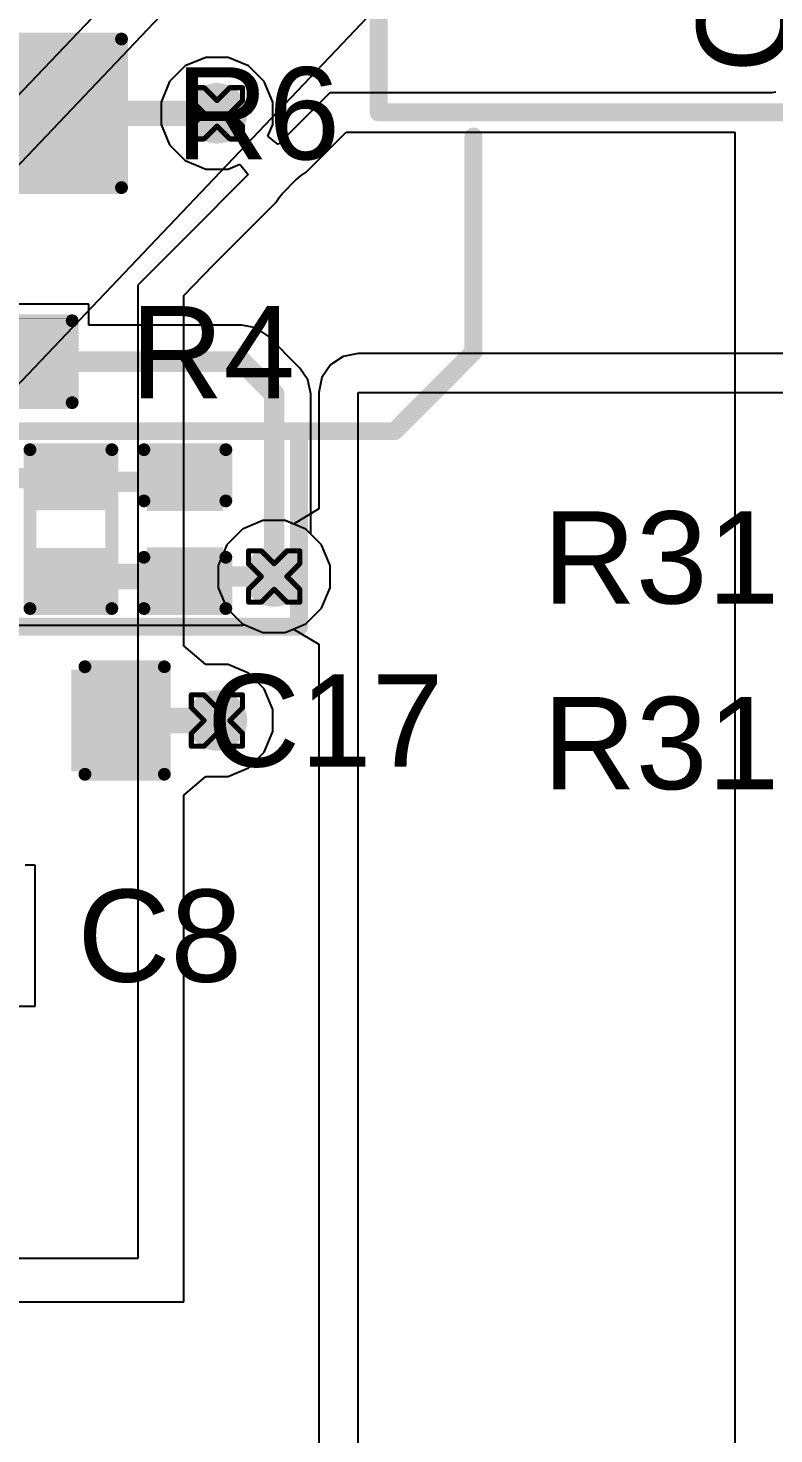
# Model space of a CAD drawing. Header units: inches. Extents: x -11 to 5379, y 0 to 5429.
# Drawn here: x 286.95 to 294.34, y 54.57 to 68.51 of the extents above; entities that cross this region are included whole.
import ezdxf

# ---------------------------------------------------------------- set-up
doc = ezdxf.new("R2010")
doc.units = ezdxf.units.IN
for name, color, linetype in [('Bottom Layer', 5, 'Continuous'), ('Drill Drawing', 1, 'Continuous'), ('GND', 16, 'Continuous'), ('PWR', 76, 'Continuous'), ('Top Layer', 1, 'Continuous'), ('Top Overlay', 2, 'Continuous'), ('Top Paste', 8, 'Continuous'), ('Top Solder', 216, 'Continuous'), ('Via Holes', 16, 'Continuous')]:
    doc.layers.add(name, color=color, linetype=linetype)
doc.styles.add('Arial', font='', dxfattribs={"height": 0.2})
doc.styles.get('Arial').set_extended_font_data('Arial')

# ---------------------------------------------------------------- blocks, each defined once
blk = doc.blocks.new('13_WQFN_HR__3_2__107')
at = {"layer": 'Top Solder'}
for p in [(-0.423, 1.047), (1.302, -1.253), (-0.423, -1.678)]:
    blk.add_line(p, (5365.845, -5095.971), dxfattribs=at)
blk = doc.blocks.new('RES_0805_112')
at = {"layer": 'Top Layer'}
for points in [[(-1.524, 0.635), (-0.508, 0.635), (-0.508, -0.635), (-1.524, -0.635)], [(0.508, 0.635), (1.524, 0.635), (1.524, -0.635), (0.508, -0.635)]]:
    blk.add_hatch(color=1, dxfattribs=at).paths.add_polyline_path(points)
at = {"layer": 'Top Paste'}
for points in [[(-1.524, 0.635), (-0.508, 0.635), (-0.508, -0.635), (-1.524, -0.635)], [(0.508, 0.635), (1.524, 0.635), (1.524, -0.635), (0.508, -0.635)]]:
    blk.add_hatch(color=8, dxfattribs=at).paths.add_polyline_path(points)
at = {"layer": 'Top Solder'}
for points in [[(-1.6256, 0.7366), (-0.4064, 0.7366), (-0.4064, -0.7366), (-1.6256, -0.7366)], [(0.4064, 0.7366), (1.6256, 0.7366), (1.6256, -0.7366), (0.4064, -0.7366)]]:
    blk.add_hatch(color=216, dxfattribs=at).paths.add_polyline_path(points)
at = {"layer": 'Top Overlay'}
for points in [[(1.6256, 0.7366, 0.127, 0.127, 0), (-1.6256, 0.7366, 0.127, 0.127, 0)], [(-1.6256, 0.7366, 0.127, 0.127, 0), (-1.6256, -0.7366, 0.127, 0.127, 0)], [(1.6256, 0.7366, 0.127, 0.127, 0), (1.6256, -0.7366, 0.127, 0.127, 0)], [(1.6256, -0.7366, 0.127, 0.127, 0), (-1.6256, -0.7366, 0.127, 0.127, 0)]]:
    blk.add_lwpolyline(points, format="xyseb", dxfattribs=at)
for points in [[(-1.65735, 0.7366, 0.0635, 0.0635, 1), (-1.59385, 0.7366, 0.0635, 0.0635, 1)], [(-1.65735, 0.7366, 0.0635, 0.0635, 1), (-1.59385, 0.7366, 0.0635, 0.0635, 1)], [(1.59385, 0.7366, 0.0635, 0.0635, 1), (1.65735, 0.7366, 0.0635, 0.0635, 1)], [(1.59385, 0.7366, 0.0635, 0.0635, 1), (1.65735, 0.7366, 0.0635, 0.0635, 1)], [(-1.65735, -0.7366, 0.0635, 0.0635, 1), (-1.59385, -0.7366, 0.0635, 0.0635, 1)], [(-1.65735, -0.7366, 0.0635, 0.0635, 1), (-1.59385, -0.7366, 0.0635, 0.0635, 1)], [(1.59385, -0.7366, 0.0635, 0.0635, 1), (1.65735, -0.7366, 0.0635, 0.0635, 1)], [(1.59385, -0.7366, 0.0635, 0.0635, 1), (1.65735, -0.7366, 0.0635, 0.0635, 1)]]:
    blk.add_lwpolyline(points, format="xyseb", close=True, dxfattribs=at)
blk = doc.blocks.new('R___0402_468')
at = {"layer": 'Top Layer'}
for points in [[(-0.699, -0.318), (-0.699, 0.317), (-0.241, 0.317), (-0.241, -0.318)], [(0.241, -0.318), (0.241, 0.317), (0.699, 0.317), (0.699, -0.318)]]:
    blk.add_hatch(color=1, dxfattribs=at).paths.add_polyline_path(points)
at = {"layer": 'Top Paste'}
for points in [[(-0.699, -0.318), (-0.699, 0.317), (-0.241, 0.317), (-0.241, -0.318)], [(0.241, -0.318), (0.241, 0.317), (0.699, 0.317), (0.699, -0.318)]]:
    blk.add_hatch(color=8, dxfattribs=at).paths.add_polyline_path(points)
at = {"layer": 'Top Solder'}
for points in [[(-0.754, -0.373), (-0.754, 0.373), (-0.186, 0.373), (-0.186, -0.373)], [(0.186, -0.373), (0.186, 0.373), (0.754, 0.373), (0.754, -0.373)]]:
    blk.add_hatch(color=216, dxfattribs=at).paths.add_polyline_path(points)
at = {"layer": 'Top Overlay'}
for points in [[(-0.787, -0.406, 0.127, 0.127, 0), (-0.787, 0.406, 0.127, 0.127, 0)], [(0.787, 0.406, 0.127, 0.127, 0), (-0.787, 0.406, 0.127, 0.127, 0)], [(0.787, -0.406, 0.127, 0.127, 0), (0.787, 0.406, 0.127, 0.127, 0)], [(0.787, -0.406, 0.127, 0.127, 0), (-0.787, -0.406, 0.127, 0.127, 0)], [(0.813, -0.432, 0.00323, 0.00323, 0), (-0.813, -0.432, 0.00323, 0.00323, 0)]]:
    blk.add_lwpolyline(points, format="xyseb", dxfattribs=at)
for points in [[(-0.819, 0.406, 0.0635, 0.0635, 1), (-0.756, 0.406, 0.0635, 0.0635, 1)], [(-0.819, 0.406, 0.0635, 0.0635, 1), (-0.756, 0.406, 0.0635, 0.0635, 1)], [(0.756, 0.406, 0.0635, 0.0635, 1), (0.819, 0.406, 0.0635, 0.0635, 1)], [(0.756, 0.406, 0.0635, 0.0635, 1), (0.819, 0.406, 0.0635, 0.0635, 1)], [(-0.819, -0.406, 0.0635, 0.0635, 1), (-0.756, -0.406, 0.0635, 0.0635, 1)], [(-0.819, -0.406, 0.0635, 0.0635, 1), (-0.756, -0.406, 0.0635, 0.0635, 1)], [(0.756, -0.406, 0.0635, 0.0635, 1), (0.819, -0.406, 0.0635, 0.0635, 1)], [(0.756, -0.406, 0.0635, 0.0635, 1), (0.819, -0.406, 0.0635, 0.0635, 1)], [(-0.814, -0.432, 0.00161, 0.00161, 1), (-0.812, -0.432, 0.00161, 0.00161, 1)], [(0.812, -0.432, 0.00161, 0.00161, 1), (0.814, -0.432, 0.00161, 0.00161, 1)]]:
    blk.add_lwpolyline(points, format="xyseb", close=True, dxfattribs=at)
blk = doc.blocks.new('R___0402_469')
at = {"layer": 'Top Layer'}
for points in [[(-0.699, -0.318), (-0.699, 0.318), (-0.241, 0.318), (-0.241, -0.318)], [(0.241, -0.318), (0.241, 0.318), (0.699, 0.318), (0.699, -0.318)]]:
    blk.add_hatch(color=1, dxfattribs=at).paths.add_polyline_path(points)
at = {"layer": 'Top Paste'}
for points in [[(-0.699, -0.318), (-0.699, 0.318), (-0.241, 0.318), (-0.241, -0.318)], [(0.241, -0.318), (0.241, 0.318), (0.699, 0.318), (0.699, -0.318)]]:
    blk.add_hatch(color=8, dxfattribs=at).paths.add_polyline_path(points)
at = {"layer": 'Top Solder'}
for points in [[(-0.754, -0.373), (-0.754, 0.373), (-0.186, 0.373), (-0.186, -0.373)], [(0.186, -0.373), (0.186, 0.373), (0.754, 0.373), (0.754, -0.373)]]:
    blk.add_hatch(color=216, dxfattribs=at).paths.add_polyline_path(points)
at = {"layer": 'Top Overlay'}
for points in [[(-0.787, 0.406, 0.127, 0.127, 0), (-0.787, -0.406, 0.127, 0.127, 0)], [(0.787, 0.406, 0.127, 0.127, 0), (-0.787, 0.406, 0.127, 0.127, 0)], [(0.787, 0.406, 0.127, 0.127, 0), (0.787, -0.406, 0.127, 0.127, 0)], [(0.787, -0.406, 0.127, 0.127, 0), (-0.787, -0.406, 0.127, 0.127, 0)], [(0.813, -0.432, 0.00323, 0.00323, 0), (-0.813, -0.432, 0.00323, 0.00323, 0)]]:
    blk.add_lwpolyline(points, format="xyseb", dxfattribs=at)
for points in [[(-0.819, 0.406, 0.0635, 0.0635, 1), (-0.756, 0.406, 0.0635, 0.0635, 1)], [(-0.819, 0.406, 0.0635, 0.0635, 1), (-0.756, 0.406, 0.0635, 0.0635, 1)], [(0.756, 0.406, 0.0635, 0.0635, 1), (0.819, 0.406, 0.0635, 0.0635, 1)], [(0.756, 0.406, 0.0635, 0.0635, 1), (0.819, 0.406, 0.0635, 0.0635, 1)], [(-0.819, -0.406, 0.0635, 0.0635, 1), (-0.756, -0.406, 0.0635, 0.0635, 1)], [(-0.819, -0.406, 0.0635, 0.0635, 1), (-0.756, -0.406, 0.0635, 0.0635, 1)], [(0.756, -0.406, 0.0635, 0.0635, 1), (0.819, -0.406, 0.0635, 0.0635, 1)], [(0.756, -0.406, 0.0635, 0.0635, 1), (0.819, -0.406, 0.0635, 0.0635, 1)], [(-0.814, -0.432, 0.00161, 0.00161, 1), (-0.812, -0.432, 0.00161, 0.00161, 1)], [(0.812, -0.432, 0.00161, 0.00161, 1), (0.814, -0.432, 0.00161, 0.00161, 1)]]:
    blk.add_lwpolyline(points, format="xyseb", close=True, dxfattribs=at)
blk = doc.blocks.new('C___0603_699')
at = {"layer": 'Top Layer'}
for points in [[(-0.381, 0.445), (-0.381, -0.445), (-1.143, -0.445), (-1.143, 0.445)], [(1.143, 0.445), (1.143, -0.445), (0.381, -0.445), (0.381, 0.445)]]:
    blk.add_hatch(color=1, dxfattribs=at).paths.add_polyline_path(points)
at = {"layer": 'Top Paste'}
for points in [[(-0.381, 0.445), (-0.381, -0.445), (-1.143, -0.445), (-1.143, 0.445)], [(1.143, 0.445), (1.143, -0.445), (0.381, -0.445), (0.381, 0.445)]]:
    blk.add_hatch(color=8, dxfattribs=at).paths.add_polyline_path(points)
at = {"layer": 'Top Solder'}
for points in [[(-0.321, 0.504), (-0.321, -0.504), (-1.203, -0.504), (-1.203, 0.504)], [(1.203, 0.504), (1.203, -0.504), (0.321, -0.504), (0.321, 0.504)]]:
    blk.add_hatch(color=216, dxfattribs=at).paths.add_polyline_path(points)
at = {"layer": 'Top Overlay'}
for points in [[(-1.245, 0.533, 0.127, 0.127, 0), (-1.245, -0.533, 0.127, 0.127, 0)], [(-0.457, 0.533, 0.127, 0.127, 0), (-1.245, 0.533, 0.127, 0.127, 0)], [(1.245, 0.533, 0.127, 0.127, 0), (0.457, 0.533, 0.127, 0.127, 0)], [(1.245, 0.533, 0.127, 0.127, 0), (1.245, -0.533, 0.127, 0.127, 0)], [(-0.457, -0.533, 0.127, 0.127, 0), (-1.245, -0.533, 0.127, 0.127, 0)], [(1.245, -0.533, 0.127, 0.127, 0), (0.457, -0.533, 0.127, 0.127, 0)]]:
    blk.add_lwpolyline(points, format="xyseb", dxfattribs=at)
for points in [[(-1.276, 0.533, 0.0635, 0.0635, 1), (-1.213, 0.533, 0.0635, 0.0635, 1)], [(-1.276, 0.533, 0.0635, 0.0635, 1), (-1.213, 0.533, 0.0635, 0.0635, 1)], [(-0.489, 0.533, 0.0635, 0.0635, 1), (-0.425, 0.533, 0.0635, 0.0635, 1)], [(0.425, 0.533, 0.0635, 0.0635, 1), (0.489, 0.533, 0.0635, 0.0635, 1)], [(1.213, 0.533, 0.0635, 0.0635, 1), (1.276, 0.533, 0.0635, 0.0635, 1)], [(1.213, 0.533, 0.0635, 0.0635, 1), (1.276, 0.533, 0.0635, 0.0635, 1)], [(-1.276, -0.533, 0.0635, 0.0635, 1), (-1.213, -0.533, 0.0635, 0.0635, 1)], [(-1.276, -0.533, 0.0635, 0.0635, 1), (-1.213, -0.533, 0.0635, 0.0635, 1)], [(-0.489, -0.533, 0.0635, 0.0635, 1), (-0.425, -0.533, 0.0635, 0.0635, 1)], [(0.425, -0.533, 0.0635, 0.0635, 1), (0.489, -0.533, 0.0635, 0.0635, 1)], [(1.213, -0.533, 0.0635, 0.0635, 1), (1.276, -0.533, 0.0635, 0.0635, 1)], [(1.213, -0.533, 0.0635, 0.0635, 1), (1.276, -0.533, 0.0635, 0.0635, 1)]]:
    blk.add_lwpolyline(points, format="xyseb", close=True, dxfattribs=at)
blk = doc.blocks.new('C___0402_700')
at = {"layer": 'Top Layer'}
for points in [[(-0.699, -0.318), (-0.699, 0.317), (-0.241, 0.317), (-0.241, -0.318)], [(0.241, -0.318), (0.241, 0.317), (0.699, 0.317), (0.699, -0.318)]]:
    blk.add_hatch(color=1, dxfattribs=at).paths.add_polyline_path(points)
at = {"layer": 'Top Paste'}
for points in [[(-0.699, -0.318), (-0.699, 0.317), (-0.241, 0.317), (-0.241, -0.318)], [(0.241, -0.318), (0.241, 0.317), (0.699, 0.317), (0.699, -0.318)]]:
    blk.add_hatch(color=8, dxfattribs=at).paths.add_polyline_path(points)
at = {"layer": 'Top Solder'}
for points in [[(-0.758, -0.377), (-0.758, 0.377), (-0.181, 0.377), (-0.181, -0.377)], [(0.181, -0.377), (0.181, 0.377), (0.758, 0.377), (0.758, -0.377)]]:
    blk.add_hatch(color=216, dxfattribs=at).paths.add_polyline_path(points)
at = {"layer": 'Top Overlay'}
for points in [[(-0.787, -0.406, 0.127, 0.127, 0), (-0.787, 0.406, 0.127, 0.127, 0)], [(-0.279, 0.406, 0.127, 0.127, 0), (-0.787, 0.406, 0.127, 0.127, 0)], [(0.787, 0.406, 0.127, 0.127, 0), (0.279, 0.406, 0.127, 0.127, 0)], [(0.787, -0.406, 0.127, 0.127, 0), (0.787, 0.406, 0.127, 0.127, 0)], [(-0.279, -0.406, 0.127, 0.127, 0), (-0.787, -0.406, 0.127, 0.127, 0)], [(0.787, -0.406, 0.127, 0.127, 0), (0.279, -0.406, 0.127, 0.127, 0)]]:
    blk.add_lwpolyline(points, format="xyseb", dxfattribs=at)
for points in [[(-0.819, 0.406, 0.0635, 0.0635, 1), (-0.756, 0.406, 0.0635, 0.0635, 1)], [(-0.819, 0.406, 0.0635, 0.0635, 1), (-0.756, 0.406, 0.0635, 0.0635, 1)], [(-0.311, 0.406, 0.0635, 0.0635, 1), (-0.248, 0.406, 0.0635, 0.0635, 1)], [(0.248, 0.406, 0.0635, 0.0635, 1), (0.311, 0.406, 0.0635, 0.0635, 1)], [(0.756, 0.406, 0.0635, 0.0635, 1), (0.819, 0.406, 0.0635, 0.0635, 1)], [(0.756, 0.406, 0.0635, 0.0635, 1), (0.819, 0.406, 0.0635, 0.0635, 1)], [(-0.819, -0.406, 0.0635, 0.0635, 1), (-0.756, -0.406, 0.0635, 0.0635, 1)], [(-0.819, -0.406, 0.0635, 0.0635, 1), (-0.756, -0.406, 0.0635, 0.0635, 1)], [(-0.311, -0.406, 0.0635, 0.0635, 1), (-0.248, -0.406, 0.0635, 0.0635, 1)], [(0.248, -0.406, 0.0635, 0.0635, 1), (0.311, -0.406, 0.0635, 0.0635, 1)], [(0.756, -0.406, 0.0635, 0.0635, 1), (0.819, -0.406, 0.0635, 0.0635, 1)], [(0.756, -0.406, 0.0635, 0.0635, 1), (0.819, -0.406, 0.0635, 0.0635, 1)]]:
    blk.add_lwpolyline(points, format="xyseb", close=True, dxfattribs=at)

msp = doc.modelspace()

# ---------------------------------------------------------------- hatches: boundary and pattern name
at = {"layer": 'Bottom Layer'}
h = msp.add_hatch(color=5, dxfattribs=at)
edge = h.paths.add_edge_path()
edge.add_arc((288.821, 67.667), 0.3, 0, 360)
h = msp.add_hatch(color=5, dxfattribs=at)
edge = h.paths.add_edge_path()
edge.add_arc((289.388, 63.074), 0.3, 0, 360)
h = msp.add_hatch(color=5, dxfattribs=at)
edge = h.paths.add_edge_path()
edge.add_arc((288.821, 61.646), 0.3, 0, 360)
at = {"layer": 'GND'}
h = msp.add_hatch(color=16, dxfattribs=at)
edge = h.paths.add_edge_path()
edge.add_arc((288.821, 67.667), 0.3, 0, 360)
h = msp.add_hatch(color=16, dxfattribs=at)
edge = h.paths.add_edge_path()
edge.add_arc((289.388, 63.074), 0.3, 0, 360)
h = msp.add_hatch(color=16, dxfattribs=at)
edge = h.paths.add_edge_path()
edge.add_arc((288.821, 61.646), 0.3, 0, 360)
at = {"layer": 'PWR'}
h = msp.add_hatch(color=76, dxfattribs=at)
edge = h.paths.add_edge_path()
edge.add_arc((288.821, 67.667), 0.3, 0, 360)
h = msp.add_hatch(color=76, dxfattribs=at)
edge = h.paths.add_edge_path()
edge.add_arc((289.388, 63.074), 0.3, 0, 360)
h = msp.add_hatch(color=76, dxfattribs=at)
edge = h.paths.add_edge_path()
edge.add_arc((288.821, 61.646), 0.3, 0, 360)
at = {"layer": 'Top Layer'}
h = msp.add_hatch(color=1, dxfattribs=at)
edge = h.paths.add_edge_path()
edge.add_arc((288.821, 67.667), 0.3, 0, 360)
h = msp.add_hatch(color=1, dxfattribs=at)
edge = h.paths.add_edge_path()
edge.add_arc((289.388, 63.074), 0.3, 0, 360)
h = msp.add_hatch(color=1, dxfattribs=at)
edge = h.paths.add_edge_path()
edge.add_arc((288.821, 61.646), 0.3, 0, 360)
at = {"layer": 'Via Holes'}
h = msp.add_hatch(color=7, dxfattribs=at)
edge = h.paths.add_edge_path()
edge.add_arc((288.821, 67.667), 0.15, 0, 360)
h = msp.add_hatch(color=7, dxfattribs=at)
edge = h.paths.add_edge_path()
edge.add_arc((289.388, 63.074), 0.15, 0, 360)
h = msp.add_hatch(color=7, dxfattribs=at)
edge = h.paths.add_edge_path()
edge.add_arc((288.821, 61.646), 0.15, 0, 360)

# ---------------------------------------------------------------- linework, layer by layer
at = {"layer": 'Bottom Layer'}
for p, q in [((289.277, 63.628), (289.074, 63.543)), ((289.498, 63.628), (289.277, 63.628)), ((289.701, 63.543), (289.498, 63.628)), ((289.074, 63.543), (288.918, 63.387)), ((289.857, 63.387), (289.701, 63.543)), ((288.918, 63.387), (288.834, 63.184)), ((289.942, 63.184), (289.857, 63.387)), ((288.834, 63.184), (288.834, 62.963)), ((289.942, 62.963), (289.942, 63.184)), ((288.834, 62.963), (288.918, 62.76)), ((289.857, 62.76), (289.942, 62.963)), ((288.918, 62.76), (289.074, 62.604)), ((289.701, 62.604), (289.857, 62.76)), ((289.074, 62.604), (289.277, 62.52)), ((289.498, 62.52), (289.701, 62.604)), ((289.277, 62.52), (289.498, 62.52))]:
    msp.add_line(p, q, dxfattribs=at)
at = {"layer": 'Drill Drawing'}
for points in [[(288.567, 67.794, 0.0508, 0.0508, 0), (288.567, 67.921, 0.0508, 0.0508, 0)], [(288.567, 67.921, 0.0508, 0.0508, 0), (288.694, 67.921, 0.0508, 0.0508, 0)], [(288.694, 67.921, 0.0508, 0.0508, 0), (288.821, 67.794, 0.0508, 0.0508, 0)], [(288.821, 67.794, 0.0508, 0.0508, 0), (288.948, 67.921, 0.0508, 0.0508, 0)], [(288.948, 67.921, 0.0508, 0.0508, 0), (289.075, 67.921, 0.0508, 0.0508, 0)], [(289.075, 67.794, 0.0508, 0.0508, 0), (289.075, 67.921, 0.0508, 0.0508, 0)], [(288.567, 67.794, 0.0508, 0.0508, 0), (288.694, 67.667, 0.0508, 0.0508, 0)], [(288.948, 67.667, 0.0508, 0.0508, 0), (289.075, 67.794, 0.0508, 0.0508, 0)], [(288.567, 67.54, 0.0508, 0.0508, 0), (288.694, 67.667, 0.0508, 0.0508, 0)], [(288.948, 67.667, 0.0508, 0.0508, 0), (289.075, 67.54, 0.0508, 0.0508, 0)], [(288.567, 67.413, 0.0508, 0.0508, 0), (288.567, 67.54, 0.0508, 0.0508, 0)], [(288.694, 67.413, 0.0508, 0.0508, 0), (288.821, 67.54, 0.0508, 0.0508, 0)], [(288.821, 67.54, 0.0508, 0.0508, 0), (288.948, 67.413, 0.0508, 0.0508, 0)], [(289.075, 67.413, 0.0508, 0.0508, 0), (289.075, 67.54, 0.0508, 0.0508, 0)], [(288.567, 67.413, 0.0508, 0.0508, 0), (288.694, 67.413, 0.0508, 0.0508, 0)], [(288.948, 67.413, 0.0508, 0.0508, 0), (289.075, 67.413, 0.0508, 0.0508, 0)], [(289.134, 63.201, 0.0508, 0.0508, 0), (289.134, 63.328, 0.0508, 0.0508, 0)], [(289.134, 63.328, 0.0508, 0.0508, 0), (289.261, 63.328, 0.0508, 0.0508, 0)], [(289.261, 63.328, 0.0508, 0.0508, 0), (289.388, 63.201, 0.0508, 0.0508, 0)], [(289.388, 63.201, 0.0508, 0.0508, 0), (289.515, 63.328, 0.0508, 0.0508, 0)], [(289.515, 63.328, 0.0508, 0.0508, 0), (289.642, 63.328, 0.0508, 0.0508, 0)], [(289.642, 63.201, 0.0508, 0.0508, 0), (289.642, 63.328, 0.0508, 0.0508, 0)], [(289.134, 63.201, 0.0508, 0.0508, 0), (289.261, 63.074, 0.0508, 0.0508, 0)], [(289.515, 63.074, 0.0508, 0.0508, 0), (289.642, 63.201, 0.0508, 0.0508, 0)], [(289.134, 62.947, 0.0508, 0.0508, 0), (289.261, 63.074, 0.0508, 0.0508, 0)], [(289.515, 63.074, 0.0508, 0.0508, 0), (289.642, 62.947, 0.0508, 0.0508, 0)], [(289.134, 62.82, 0.0508, 0.0508, 0), (289.134, 62.947, 0.0508, 0.0508, 0)], [(289.261, 62.82, 0.0508, 0.0508, 0), (289.388, 62.947, 0.0508, 0.0508, 0)], [(289.388, 62.947, 0.0508, 0.0508, 0), (289.515, 62.82, 0.0508, 0.0508, 0)], [(289.642, 62.82, 0.0508, 0.0508, 0), (289.642, 62.947, 0.0508, 0.0508, 0)], [(289.134, 62.82, 0.0508, 0.0508, 0), (289.261, 62.82, 0.0508, 0.0508, 0)], [(289.515, 62.82, 0.0508, 0.0508, 0), (289.642, 62.82, 0.0508, 0.0508, 0)], [(288.567, 61.773, 0.0508, 0.0508, 0), (288.567, 61.9, 0.0508, 0.0508, 0)], [(288.567, 61.9, 0.0508, 0.0508, 0), (288.694, 61.9, 0.0508, 0.0508, 0)], [(288.694, 61.9, 0.0508, 0.0508, 0), (288.821, 61.773, 0.0508, 0.0508, 0)], [(288.821, 61.773, 0.0508, 0.0508, 0), (288.948, 61.9, 0.0508, 0.0508, 0)], [(288.948, 61.9, 0.0508, 0.0508, 0), (289.075, 61.9, 0.0508, 0.0508, 0)], [(289.075, 61.773, 0.0508, 0.0508, 0), (289.075, 61.9, 0.0508, 0.0508, 0)], [(288.567, 61.773, 0.0508, 0.0508, 0), (288.694, 61.646, 0.0508, 0.0508, 0)], [(288.948, 61.646, 0.0508, 0.0508, 0), (289.075, 61.773, 0.0508, 0.0508, 0)], [(288.567, 61.519, 0.0508, 0.0508, 0), (288.694, 61.646, 0.0508, 0.0508, 0)], [(288.948, 61.646, 0.0508, 0.0508, 0), (289.075, 61.519, 0.0508, 0.0508, 0)], [(288.567, 61.392, 0.0508, 0.0508, 0), (288.567, 61.519, 0.0508, 0.0508, 0)], [(288.694, 61.392, 0.0508, 0.0508, 0), (288.821, 61.519, 0.0508, 0.0508, 0)], [(288.821, 61.519, 0.0508, 0.0508, 0), (288.948, 61.392, 0.0508, 0.0508, 0)], [(289.075, 61.392, 0.0508, 0.0508, 0), (289.075, 61.519, 0.0508, 0.0508, 0)], [(288.567, 61.392, 0.0508, 0.0508, 0), (288.694, 61.392, 0.0508, 0.0508, 0)], [(288.948, 61.392, 0.0508, 0.0508, 0), (289.075, 61.392, 0.0508, 0.0508, 0)]]:
    msp.add_lwpolyline(points, format="xyseb", dxfattribs=at)
for points in [[(288.554, 67.921, 0.0254, 0.0254, 1), (288.579, 67.921, 0.0254, 0.0254, 1)], [(288.554, 67.921, 0.0254, 0.0254, 1), (288.579, 67.921, 0.0254, 0.0254, 1)], [(288.681, 67.921, 0.0254, 0.0254, 1), (288.706, 67.921, 0.0254, 0.0254, 1)], [(288.681, 67.921, 0.0254, 0.0254, 1), (288.706, 67.921, 0.0254, 0.0254, 1)], [(288.935, 67.921, 0.0254, 0.0254, 1), (288.96, 67.921, 0.0254, 0.0254, 1)], [(288.935, 67.921, 0.0254, 0.0254, 1), (288.96, 67.921, 0.0254, 0.0254, 1)], [(289.062, 67.921, 0.0254, 0.0254, 1), (289.087, 67.921, 0.0254, 0.0254, 1)], [(289.062, 67.921, 0.0254, 0.0254, 1), (289.087, 67.921, 0.0254, 0.0254, 1)], [(288.554, 67.794, 0.0254, 0.0254, 1), (288.579, 67.794, 0.0254, 0.0254, 1)], [(288.554, 67.794, 0.0254, 0.0254, 1), (288.579, 67.794, 0.0254, 0.0254, 1)], [(288.808, 67.794, 0.0254, 0.0254, 1), (288.833, 67.794, 0.0254, 0.0254, 1)], [(288.808, 67.794, 0.0254, 0.0254, 1), (288.833, 67.794, 0.0254, 0.0254, 1)], [(289.062, 67.794, 0.0254, 0.0254, 1), (289.087, 67.794, 0.0254, 0.0254, 1)], [(289.062, 67.794, 0.0254, 0.0254, 1), (289.087, 67.794, 0.0254, 0.0254, 1)], [(288.681, 67.667, 0.0254, 0.0254, 1), (288.706, 67.667, 0.0254, 0.0254, 1)], [(288.681, 67.667, 0.0254, 0.0254, 1), (288.706, 67.667, 0.0254, 0.0254, 1)], [(288.935, 67.667, 0.0254, 0.0254, 1), (288.96, 67.667, 0.0254, 0.0254, 1)], [(288.935, 67.667, 0.0254, 0.0254, 1), (288.96, 67.667, 0.0254, 0.0254, 1)], [(288.554, 67.54, 0.0254, 0.0254, 1), (288.579, 67.54, 0.0254, 0.0254, 1)], [(288.554, 67.54, 0.0254, 0.0254, 1), (288.579, 67.54, 0.0254, 0.0254, 1)], [(288.808, 67.54, 0.0254, 0.0254, 1), (288.833, 67.54, 0.0254, 0.0254, 1)], [(288.808, 67.54, 0.0254, 0.0254, 1), (288.833, 67.54, 0.0254, 0.0254, 1)], [(289.062, 67.54, 0.0254, 0.0254, 1), (289.087, 67.54, 0.0254, 0.0254, 1)], [(289.062, 67.54, 0.0254, 0.0254, 1), (289.087, 67.54, 0.0254, 0.0254, 1)], [(288.554, 67.413, 0.0254, 0.0254, 1), (288.579, 67.413, 0.0254, 0.0254, 1)], [(288.554, 67.413, 0.0254, 0.0254, 1), (288.579, 67.413, 0.0254, 0.0254, 1)], [(288.681, 67.413, 0.0254, 0.0254, 1), (288.706, 67.413, 0.0254, 0.0254, 1)], [(288.681, 67.413, 0.0254, 0.0254, 1), (288.706, 67.413, 0.0254, 0.0254, 1)], [(288.935, 67.413, 0.0254, 0.0254, 1), (288.96, 67.413, 0.0254, 0.0254, 1)], [(288.935, 67.413, 0.0254, 0.0254, 1), (288.96, 67.413, 0.0254, 0.0254, 1)], [(289.062, 67.413, 0.0254, 0.0254, 1), (289.087, 67.413, 0.0254, 0.0254, 1)], [(289.062, 67.413, 0.0254, 0.0254, 1), (289.087, 67.413, 0.0254, 0.0254, 1)], [(289.121, 63.328, 0.0254, 0.0254, 1), (289.146, 63.328, 0.0254, 0.0254, 1)], [(289.121, 63.328, 0.0254, 0.0254, 1), (289.146, 63.328, 0.0254, 0.0254, 1)], [(289.248, 63.328, 0.0254, 0.0254, 1), (289.273, 63.328, 0.0254, 0.0254, 1)], [(289.248, 63.328, 0.0254, 0.0254, 1), (289.273, 63.328, 0.0254, 0.0254, 1)], [(289.502, 63.328, 0.0254, 0.0254, 1), (289.527, 63.328, 0.0254, 0.0254, 1)], [(289.502, 63.328, 0.0254, 0.0254, 1), (289.527, 63.328, 0.0254, 0.0254, 1)], [(289.629, 63.328, 0.0254, 0.0254, 1), (289.654, 63.328, 0.0254, 0.0254, 1)], [(289.629, 63.328, 0.0254, 0.0254, 1), (289.654, 63.328, 0.0254, 0.0254, 1)], [(289.121, 63.201, 0.0254, 0.0254, 1), (289.146, 63.201, 0.0254, 0.0254, 1)], [(289.121, 63.201, 0.0254, 0.0254, 1), (289.146, 63.201, 0.0254, 0.0254, 1)], [(289.375, 63.201, 0.0254, 0.0254, 1), (289.4, 63.201, 0.0254, 0.0254, 1)], [(289.375, 63.201, 0.0254, 0.0254, 1), (289.4, 63.201, 0.0254, 0.0254, 1)], [(289.629, 63.201, 0.0254, 0.0254, 1), (289.654, 63.201, 0.0254, 0.0254, 1)], [(289.629, 63.201, 0.0254, 0.0254, 1), (289.654, 63.201, 0.0254, 0.0254, 1)], [(289.248, 63.074, 0.0254, 0.0254, 1), (289.273, 63.074, 0.0254, 0.0254, 1)], [(289.248, 63.074, 0.0254, 0.0254, 1), (289.273, 63.074, 0.0254, 0.0254, 1)], [(289.502, 63.074, 0.0254, 0.0254, 1), (289.527, 63.074, 0.0254, 0.0254, 1)], [(289.502, 63.074, 0.0254, 0.0254, 1), (289.527, 63.074, 0.0254, 0.0254, 1)], [(289.121, 62.947, 0.0254, 0.0254, 1), (289.146, 62.947, 0.0254, 0.0254, 1)], [(289.121, 62.947, 0.0254, 0.0254, 1), (289.146, 62.947, 0.0254, 0.0254, 1)], [(289.375, 62.947, 0.0254, 0.0254, 1), (289.4, 62.947, 0.0254, 0.0254, 1)], [(289.375, 62.947, 0.0254, 0.0254, 1), (289.4, 62.947, 0.0254, 0.0254, 1)], [(289.629, 62.947, 0.0254, 0.0254, 1), (289.654, 62.947, 0.0254, 0.0254, 1)], [(289.629, 62.947, 0.0254, 0.0254, 1), (289.654, 62.947, 0.0254, 0.0254, 1)], [(289.121, 62.82, 0.0254, 0.0254, 1), (289.146, 62.82, 0.0254, 0.0254, 1)], [(289.121, 62.82, 0.0254, 0.0254, 1), (289.146, 62.82, 0.0254, 0.0254, 1)], [(289.248, 62.82, 0.0254, 0.0254, 1), (289.273, 62.82, 0.0254, 0.0254, 1)], [(289.248, 62.82, 0.0254, 0.0254, 1), (289.273, 62.82, 0.0254, 0.0254, 1)], [(289.502, 62.82, 0.0254, 0.0254, 1), (289.527, 62.82, 0.0254, 0.0254, 1)], [(289.502, 62.82, 0.0254, 0.0254, 1), (289.527, 62.82, 0.0254, 0.0254, 1)], [(289.629, 62.82, 0.0254, 0.0254, 1), (289.654, 62.82, 0.0254, 0.0254, 1)], [(289.629, 62.82, 0.0254, 0.0254, 1), (289.654, 62.82, 0.0254, 0.0254, 1)], [(288.554, 61.9, 0.0254, 0.0254, 1), (288.579, 61.9, 0.0254, 0.0254, 1)], [(288.554, 61.9, 0.0254, 0.0254, 1), (288.579, 61.9, 0.0254, 0.0254, 1)], [(288.681, 61.9, 0.0254, 0.0254, 1), (288.706, 61.9, 0.0254, 0.0254, 1)], [(288.681, 61.9, 0.0254, 0.0254, 1), (288.706, 61.9, 0.0254, 0.0254, 1)], [(288.935, 61.9, 0.0254, 0.0254, 1), (288.96, 61.9, 0.0254, 0.0254, 1)], [(288.935, 61.9, 0.0254, 0.0254, 1), (288.96, 61.9, 0.0254, 0.0254, 1)], [(289.062, 61.9, 0.0254, 0.0254, 1), (289.087, 61.9, 0.0254, 0.0254, 1)], [(289.062, 61.9, 0.0254, 0.0254, 1), (289.087, 61.9, 0.0254, 0.0254, 1)], [(288.554, 61.773, 0.0254, 0.0254, 1), (288.579, 61.773, 0.0254, 0.0254, 1)], [(288.554, 61.773, 0.0254, 0.0254, 1), (288.579, 61.773, 0.0254, 0.0254, 1)], [(288.808, 61.773, 0.0254, 0.0254, 1), (288.833, 61.773, 0.0254, 0.0254, 1)], [(288.808, 61.773, 0.0254, 0.0254, 1), (288.833, 61.773, 0.0254, 0.0254, 1)], [(289.062, 61.773, 0.0254, 0.0254, 1), (289.087, 61.773, 0.0254, 0.0254, 1)], [(289.062, 61.773, 0.0254, 0.0254, 1), (289.087, 61.773, 0.0254, 0.0254, 1)], [(288.681, 61.646, 0.0254, 0.0254, 1), (288.706, 61.646, 0.0254, 0.0254, 1)], [(288.681, 61.646, 0.0254, 0.0254, 1), (288.706, 61.646, 0.0254, 0.0254, 1)], [(288.935, 61.646, 0.0254, 0.0254, 1), (288.96, 61.646, 0.0254, 0.0254, 1)], [(288.935, 61.646, 0.0254, 0.0254, 1), (288.96, 61.646, 0.0254, 0.0254, 1)], [(288.554, 61.519, 0.0254, 0.0254, 1), (288.579, 61.519, 0.0254, 0.0254, 1)], [(288.554, 61.519, 0.0254, 0.0254, 1), (288.579, 61.519, 0.0254, 0.0254, 1)], [(288.808, 61.519, 0.0254, 0.0254, 1), (288.833, 61.519, 0.0254, 0.0254, 1)], [(288.808, 61.519, 0.0254, 0.0254, 1), (288.833, 61.519, 0.0254, 0.0254, 1)], [(289.062, 61.519, 0.0254, 0.0254, 1), (289.087, 61.519, 0.0254, 0.0254, 1)], [(289.062, 61.519, 0.0254, 0.0254, 1), (289.087, 61.519, 0.0254, 0.0254, 1)], [(288.554, 61.392, 0.0254, 0.0254, 1), (288.579, 61.392, 0.0254, 0.0254, 1)], [(288.554, 61.392, 0.0254, 0.0254, 1), (288.579, 61.392, 0.0254, 0.0254, 1)], [(288.681, 61.392, 0.0254, 0.0254, 1), (288.706, 61.392, 0.0254, 0.0254, 1)], [(288.681, 61.392, 0.0254, 0.0254, 1), (288.706, 61.392, 0.0254, 0.0254, 1)], [(288.935, 61.392, 0.0254, 0.0254, 1), (288.96, 61.392, 0.0254, 0.0254, 1)], [(288.935, 61.392, 0.0254, 0.0254, 1), (288.96, 61.392, 0.0254, 0.0254, 1)], [(289.062, 61.392, 0.0254, 0.0254, 1), (289.087, 61.392, 0.0254, 0.0254, 1)], [(289.062, 61.392, 0.0254, 0.0254, 1), (289.087, 61.392, 0.0254, 0.0254, 1)]]:
    msp.add_lwpolyline(points, format="xyseb", close=True, dxfattribs=at)
at = {"layer": 'GND'}
for p, q in [((290.072, 65.256), (289.946, 65.172)), ((290.22, 65.285), (290.072, 65.256)), ((297.612, 65.285), (290.22, 65.285)), ((289.946, 65.172), (289.862, 65.046)), ((289.862, 65.046), (289.832, 64.897)), ((289.832, 64.897), (289.832, 63.745)), ((290.22, 50.47), (290.22, 64.897)), ((290.22, 64.897), (297.612, 64.897)), ((289.832, 63.745), (289.578, 63.594)), ((289.277, 63.628), (289.074, 63.543)), ((289.498, 63.628), (289.277, 63.628)), ((289.578, 63.594), (289.498, 63.628)), ((289.074, 63.543), (288.918, 63.387)), ((288.918, 63.387), (288.834, 63.184)), ((288.834, 63.184), (288.834, 62.963)), ((288.834, 62.963), (288.918, 62.76)), ((288.918, 62.76), (289.074, 62.604)), ((289.074, 62.604), (289.277, 62.52)), ((289.277, 62.52), (289.498, 62.52)), ((289.498, 62.52), (289.578, 62.553)), ((289.578, 62.553), (289.832, 62.403)), ((289.832, 62.403), (289.832, 50.47))]:
    msp.add_line(p, q, dxfattribs=at)
at = {"layer": 'PWR'}
for p, q in [((288.711, 68.221), (288.507, 68.137)), ((288.931, 68.221), (288.711, 68.221)), ((289.135, 68.137), (288.931, 68.221)), ((288.507, 68.137), (288.351, 67.981)), ((289.29, 67.981), (289.135, 68.137)), ((288.351, 67.981), (288.267, 67.778)), ((289.375, 67.778), (289.29, 67.981)), ((288.267, 67.778), (288.267, 67.557)), ((289.375, 67.557), (289.375, 67.778)), ((289.941, 67.869), (289.429, 67.357)), ((294.323, 67.869), (289.941, 67.869)), ((294.361, 67.876), (294.323, 67.869)), ((288.267, 67.557), (288.351, 67.354)), ((289.326, 67.441), (289.375, 67.557)), ((289.704, 67.082), (290.102, 67.48)), ((290.102, 67.48), (293.954, 67.48)), ((293.954, 67.48), (293.954, 50.495)), ((288.351, 67.354), (288.507, 67.198)), ((289.429, 67.357), (289.326, 67.441)), ((288.507, 67.198), (288.711, 67.113)), ((289.131, 67.059), (288.511, 66.439)), ((288.711, 67.113), (288.931, 67.113)), ((288.931, 67.113), (289.047, 67.162)), ((289.047, 67.162), (289.131, 67.059)), ((289.614, 67.015), (289.657, 67.051)), ((289.657, 67.051), (289.704, 67.082)), ((289.468, 66.868), (289.609, 67.014)), ((289.609, 67.014), (289.614, 67.015)), ((288.785, 66.164), (289.406, 66.784)), ((289.406, 66.784), (289.437, 66.831)), ((289.437, 66.831), (289.468, 66.868)), ((288.511, 66.439), (288.036, 65.964)), ((288.493, 65.862), (288.785, 66.164)), ((288.036, 65.964), (288.036, 56.312)), ((288.493, 62.385), (288.493, 65.862)), ((288.711, 62.2), (288.493, 62.385)), ((288.931, 62.2), (288.711, 62.2)), ((289.135, 62.115), (288.931, 62.2)), ((289.29, 61.96), (289.135, 62.115)), ((289.375, 61.756), (289.29, 61.96)), ((289.375, 61.536), (289.375, 61.756)), ((289.29, 61.332), (289.375, 61.536)), ((289.135, 61.176), (289.29, 61.332)), ((288.493, 60.907), (288.711, 61.092)), ((288.711, 61.092), (288.931, 61.092)), ((288.931, 61.092), (289.135, 61.176)), ((288.493, 55.88), (288.493, 60.907)), ((288.036, 56.312), (278.333, 56.312)), ((277.876, 55.88), (288.493, 55.88))]:
    msp.add_line(p, q, dxfattribs=at)
at = {"layer": 'Top Layer'}
for p, q in [((287.551, 65.775), (285.646, 65.775)), ((287.551, 65.566), (287.551, 65.775)), ((289.068, 65.566), (287.551, 65.566)), ((289.207, 65.539), (289.068, 65.566)), ((289.068, 65.566), (289.068, 65.566)), ((289.325, 65.46), (289.207, 65.539)), ((289.644, 65.141), (289.325, 65.46)), ((289.723, 65.023), (289.644, 65.141)), ((289.644, 65.141), (289.644, 65.141)), ((289.75, 64.884), (289.723, 65.023)), ((289.75, 63.495), (289.75, 64.884)), ((289.75, 64.884), (289.75, 64.884)), ((289.857, 63.387), (289.75, 63.495)), ((289.942, 63.184), (289.857, 63.387)), ((289.942, 62.963), (289.942, 63.184)), ((289.857, 62.76), (289.942, 62.963)), ((289.701, 62.604), (289.857, 62.76)), ((286.801, 62.591), (289.075, 62.591)), ((289.075, 62.591), (289.086, 62.599)), ((289.075, 62.591), (289.075, 62.591)), ((289.086, 62.599), (289.277, 62.52)), ((289.498, 62.52), (289.701, 62.604)), ((289.277, 62.52), (289.498, 62.52)), ((287.02, 60.211), (286.92, 60.211)), ((287.02, 58.814), (287.02, 60.211)), ((285.75, 58.814), (287.02, 58.814))]:
    msp.add_line(p, q, dxfattribs=at)
for points in [[(287.265, 67.667, 0.254, 0.254, 0), (288.821, 67.667, 0.254, 0.254, 0)], [(287.068, 65.204, 0.203, 0.203, 0), (289.068, 65.204, 0.203, 0.203, 0)], [(289.068, 65.204, 0.203, 0.203, 0), (289.388, 64.884, 0.203, 0.203, 0)], [(289.388, 63.074, 0.203, 0.203, 0), (289.388, 64.884, 0.203, 0.203, 0)], [(284.439, 64.049, 0.203, 0.203, 0), (287.337, 64.049, 0.203, 0.203, 0)], [(287.337, 64.049, 0.203, 0.203, 0), (287.373, 64.013, 0.203, 0.203, 0)], [(287.373, 64.013, 0.203, 0.203, 0), (288.503, 64.013, 0.203, 0.203, 0)], [(287.373, 63.074, 0.254, 0.254, 0), (288.503, 63.074, 0.254, 0.254, 0)], [(288.503, 63.074, 0.203, 0.203, 0), (289.388, 63.074, 0.203, 0.203, 0)], [(287.817, 61.646, 0.254, 0.254, 0), (288.821, 61.646, 0.254, 0.254, 0)]]:
    msp.add_lwpolyline(points, format="xyseb", dxfattribs=at)
for points in [[(287.201, 67.667, 0.127, 0.127, 1), (287.328, 67.667, 0.127, 0.127, 1)], [(288.757, 67.667, 0.127, 0.127, 1), (288.884, 67.667, 0.127, 0.127, 1)], [(287.017, 65.204, 0.102, 0.102, 1), (287.119, 65.204, 0.102, 0.102, 1)], [(289.017, 65.204, 0.102, 0.102, 1), (289.119, 65.204, 0.102, 0.102, 1)], [(289.017, 65.204, 0.102, 0.102, 1), (289.119, 65.204, 0.102, 0.102, 1)], [(289.337, 64.884, 0.102, 0.102, 1), (289.438, 64.884, 0.102, 0.102, 1)], [(289.337, 64.884, 0.102, 0.102, 1), (289.438, 64.884, 0.102, 0.102, 1)], [(287.286, 64.049, 0.102, 0.102, 1), (287.388, 64.049, 0.102, 0.102, 1)], [(287.286, 64.049, 0.102, 0.102, 1), (287.388, 64.049, 0.102, 0.102, 1)], [(287.322, 64.013, 0.102, 0.102, 1), (287.424, 64.013, 0.102, 0.102, 1)], [(287.322, 64.013, 0.102, 0.102, 1), (287.424, 64.013, 0.102, 0.102, 1)], [(288.452, 64.013, 0.102, 0.102, 1), (288.554, 64.013, 0.102, 0.102, 1)], [(287.309, 63.074, 0.127, 0.127, 1), (287.436, 63.074, 0.127, 0.127, 1)], [(288.44, 63.074, 0.127, 0.127, 1), (288.567, 63.074, 0.127, 0.127, 1)], [(288.452, 63.074, 0.102, 0.102, 1), (288.554, 63.074, 0.102, 0.102, 1)], [(289.337, 63.074, 0.102, 0.102, 1), (289.438, 63.074, 0.102, 0.102, 1)], [(289.337, 63.074, 0.102, 0.102, 1), (289.438, 63.074, 0.102, 0.102, 1)], [(287.754, 61.646, 0.127, 0.127, 1), (287.881, 61.646, 0.127, 0.127, 1)], [(288.757, 61.646, 0.127, 0.127, 1), (288.884, 61.646, 0.127, 0.127, 1)]]:
    msp.add_lwpolyline(points, format="xyseb", close=True, dxfattribs=at)
at = {"layer": 'Top Overlay'}
for points in [[(290.424, 67.676, 0.178, 0.178, 0), (290.424, 70.866, 0.178, 0.178, 0)], [(290.424, 67.676, 0.178, 0.178, 0), (295.092, 67.676, 0.178, 0.178, 0)], [(291.363, 65.298, 0.178, 0.178, 0), (291.363, 67.437, 0.178, 0.178, 0)], [(290.581, 64.515, 0.178, 0.178, 0), (291.363, 65.298, 0.178, 0.178, 0)], [(285.386, 64.515, 0.178, 0.178, 0), (289.635, 64.515, 0.178, 0.178, 0)], [(289.635, 64.515, 0.178, 0.178, 0), (290.581, 64.515, 0.178, 0.178, 0)], [(289.635, 62.576, 0.178, 0.178, 0), (289.635, 64.515, 0.178, 0.178, 0)], [(285.386, 62.576, 0.178, 0.178, 0), (289.635, 62.576, 0.178, 0.178, 0)]]:
    msp.add_lwpolyline(points, format="xyseb", dxfattribs=at)
for points in [[(290.379, 67.676, 0.0889, 0.0889, 1), (290.468, 67.676, 0.0889, 0.0889, 1)], [(290.379, 67.676, 0.0889, 0.0889, 1), (290.468, 67.676, 0.0889, 0.0889, 1)], [(291.319, 67.437, 0.0889, 0.0889, 1), (291.408, 67.437, 0.0889, 0.0889, 1)], [(291.319, 65.298, 0.0889, 0.0889, 1), (291.408, 65.298, 0.0889, 0.0889, 1)], [(291.319, 65.298, 0.0889, 0.0889, 1), (291.408, 65.298, 0.0889, 0.0889, 1)], [(289.591, 64.515, 0.0889, 0.0889, 1), (289.68, 64.515, 0.0889, 0.0889, 1)], [(289.591, 64.515, 0.0889, 0.0889, 1), (289.68, 64.515, 0.0889, 0.0889, 1)], [(289.591, 64.515, 0.0889, 0.0889, 1), (289.68, 64.515, 0.0889, 0.0889, 1)], [(290.536, 64.515, 0.0889, 0.0889, 1), (290.625, 64.515, 0.0889, 0.0889, 1)], [(290.536, 64.515, 0.0889, 0.0889, 1), (290.625, 64.515, 0.0889, 0.0889, 1)], [(289.591, 62.576, 0.0889, 0.0889, 1), (289.68, 62.576, 0.0889, 0.0889, 1)], [(289.591, 62.576, 0.0889, 0.0889, 1), (289.68, 62.576, 0.0889, 0.0889, 1)]]:
    msp.add_lwpolyline(points, format="xyseb", close=True, dxfattribs=at)

# ---------------------------------------------------------------- block references
for name, p, rotation in [('13_WQFN_HR__3_2__107', (283.237, 63.363), 90), ('RES_0805_112', (286.249, 67.667), 180), ('R___0402_469', (286.598, 65.204), 180), ('R___0402_468', (287.373, 63.544), 270), ('C___0402_700', (288.503, 63.544), 270), ('C___0603_699', (287.055, 61.646), 180)]:
    msp.add_blockref(name, p, dxfattribs=dict(rotation=rotation))

# ---------------------------------------------------------------- texts
at = {"layer": 'Top Overlay', "style": 'Arial'}
msp.add_text('C16', height=0.9144, rotation=90, dxfattribs=at).set_placement((294.493, 68.065))
for s, p in [('R6', (288.408, 67.21)), ('R4', (287.963, 64.841)), ('R315', (292.051, 62.806)), ('C17', (288.722, 61.189)), ('R316', (292.051, 60.965)), ('C8', (287.437, 59.055))]:
    msp.add_text(s, height=0.9144, dxfattribs=at).set_placement(p)

doc.saveas('drawing.dxf')
